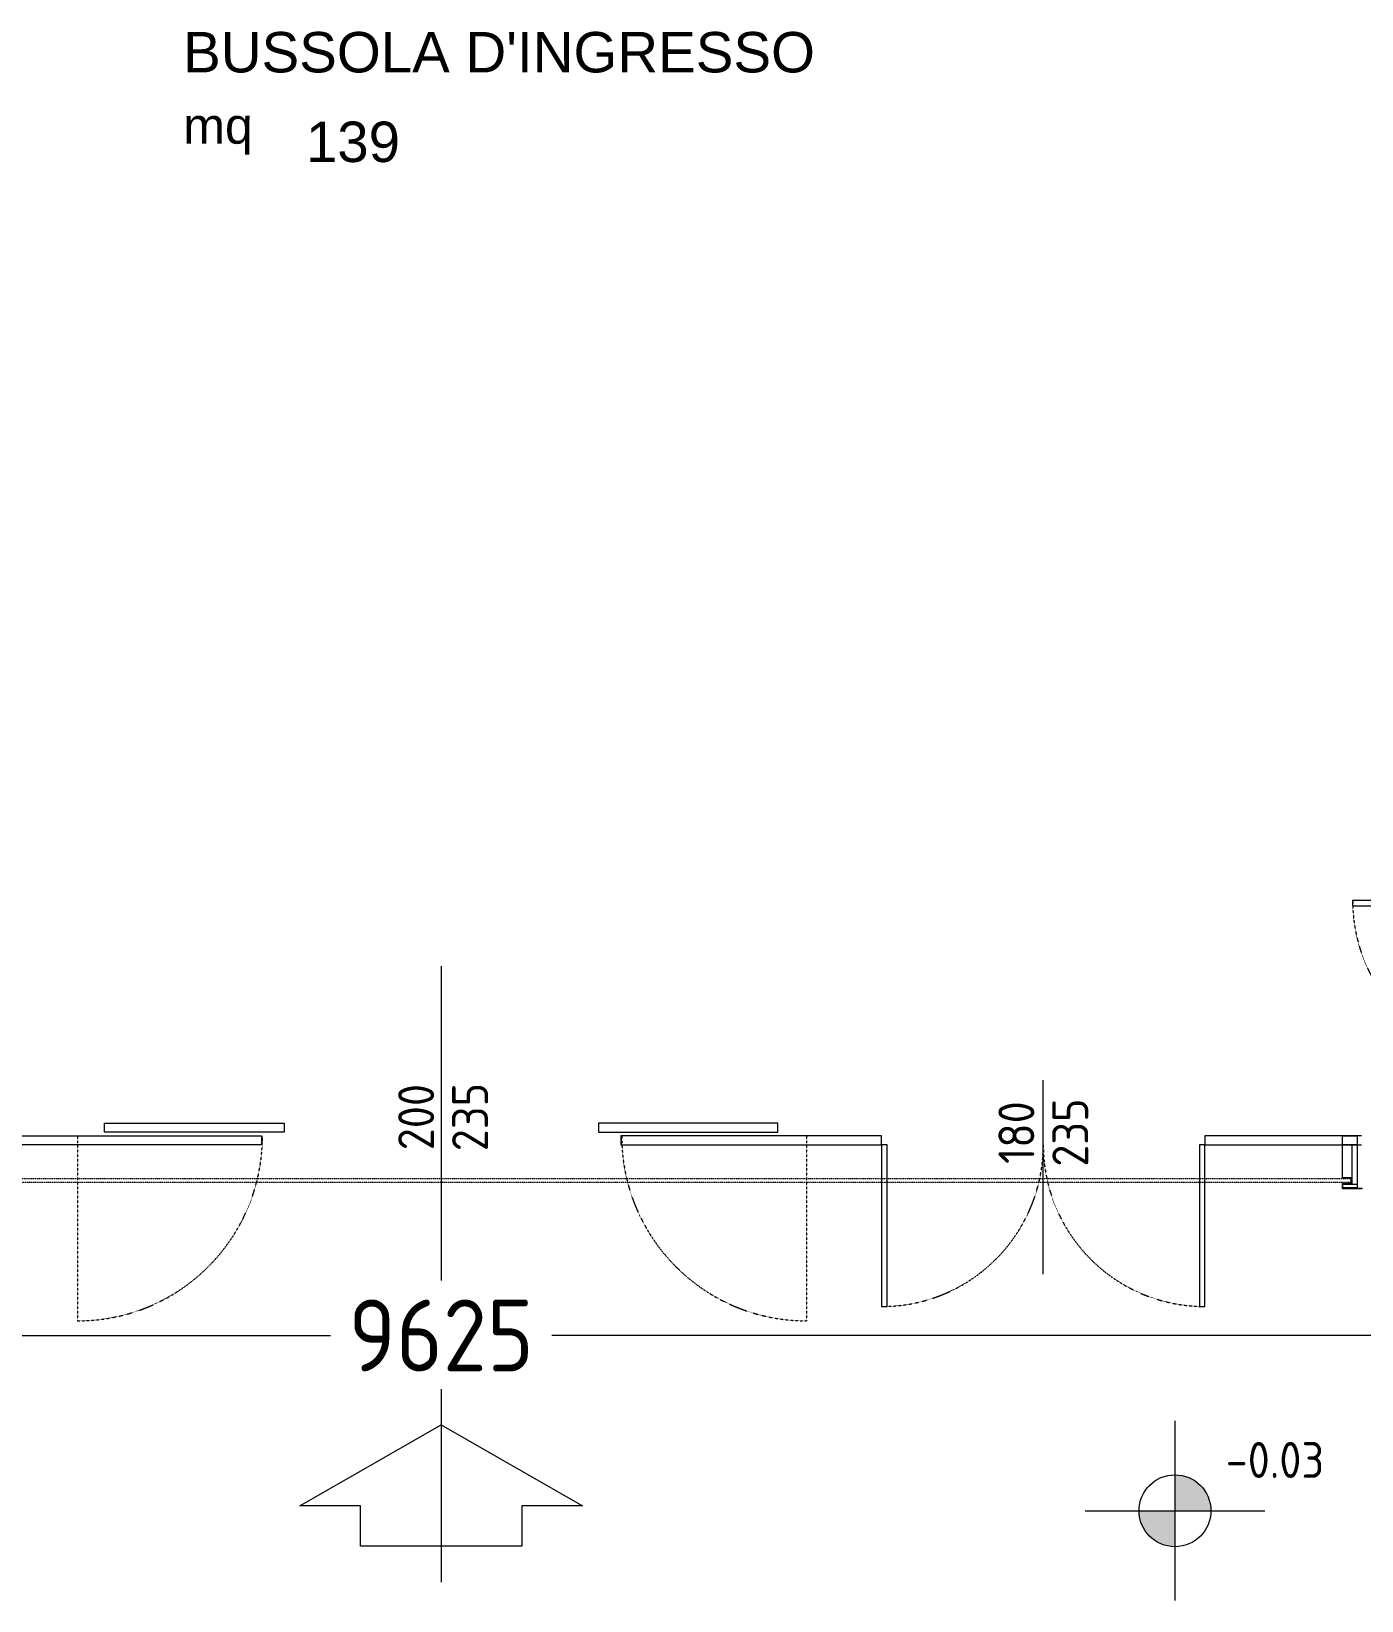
# Model space of a CAD drawing. Header units: millimetres. Extents: x 153 to 11230, y 154 to 10357.
# Drawn here: x 5348 to 6088, y 176 to 1049 of the extents above; entities that cross this region are included whole.
import ezdxf
from ezdxf.enums import TextEntityAlignment as Align

# ---------------------------------------------------------------- set-up
doc = ezdxf.new("R2010")
doc.units = ezdxf.units.MM
for name, pattern in [('HIDDEN', [9.525, 6.35, -3.175]), ('HIDDEN2', [0.175, 0.125, -0.05]), ('HIDDEN4', [0.125, 0.025, -0.1])]:
    doc.linetypes.add(name, pattern=pattern)
doc.layers.get('Defpoints').update_dxf_attribs({"lineweight": 0})
for name, color, linetype, lineweight in [('439_TESTI_SERRAMENTI_001-AM_0', 11, 'Continuous', 0), ('440_SIMBOLI_001-AM_0', 31, 'Continuous', 0), ('441_SERRAMENTI_001-AM_0', 1, 'Continuous', 0), ('445_QUOTE_ALTIMETRICHE_001-AM_0', 2, 'Continuous', 0), ('471_TESTI_POLIGONI_001-AM_0', 221, 'Continuous', 0), ('AM_0', 7, 'Continuous', 50)]:
    doc.layers.add(name, color=color, linetype=linetype, lineweight=lineweight)
doc.styles.add('AREA', font='arial.ttf')
doc.styles.get("Standard").update_dxf_attribs({"font": 'isocp.shx'})
doc.dimstyles.new('QUOTE 100', dxfattribs={"dimtxt": 20, "dimasz": 10, "dimexe": 20, "dimexo": 50, "dimgap": 10, "dimtad": 0, "dimlfac": 0.01, "dimzin": 1, "dimtxsty": 'Standard', "dimblk": 'ARCHTICK', "dimcen": 10, "dimclrd": 256, "dimclre": 256, "dimclrt": 256, "dimadec": 0, "dimazin": 0, "dimtfac": 1, "dimtofl": 0, "dimtmove": 1, "dimatfit": 3, "dimfxl": 1, "dimtolj": 1, "dimtzin": 0, "dimlwd": -1, "dimlwe": -1, "dimarcsym": 0})

# ---------------------------------------------------------------- blocks, each defined once
blk = doc.blocks.new('quota_alti_H20')
h = blk.add_hatch(color=256)
h.paths.add_polyline_path([(20, 0, 0.414214), (0, 20), (0, 0)])
h.paths.add_polyline_path([(-20, 0, 0.414214), (0, -20), (0, 0)])
for p, q in [((0, 50), (0, -50)), ((-50, 0), (50, 0))]:
    blk.add_line(p, q)
blk.add_circle((0, 0), 20)
blk.add_attdef('0.00', text='', height=20).set_placement((28.28, 28.28), align=Align.MIDDLE_LEFT)
blk = doc.blocks.new('_ArchTick')
at = {"layer": 'AM_0', "color": 0, "const_width": 0.15}
blk.add_lwpolyline([(-0.5, -0.5), (0.5, 0.5)], dxfattribs=at)
blk = doc.blocks.new('*D108')
at = {"layer": '445_QUOTE_ALTIMETRICHE_001-AM_0', "transparency": 16777216}
for p, q in [((763.32, 388.55), (763.32, 303.1)), ((10388.32, 388.55), (10388.32, 303.1)), ((763.32, 323.1), (5514.16, 323.1)), ((10388.32, 323.1), (5637.47, 323.1))]:
    blk.add_line(p, q, dxfattribs=at)
at = {"layer": 'Defpoints', "color": 0, "transparency": 16777216}
for p in [(763.32, 438.55), (10388.32, 438.55), (763.32, 323.1)]:
    blk.add_point(p, dxfattribs=at)
at = {"layer": '445_QUOTE_ALTIMETRICHE_001-AM_0', "transparency": 16777216, "xscale": 10, "yscale": 10, "zscale": 10, "rotation": 180}
blk.add_blockref('_ArchTick', (763.32, 323.1), dxfattribs=at)
at = {"layer": '445_QUOTE_ALTIMETRICHE_001-AM_0', "transparency": 16777216, "xscale": 10, "yscale": 10, "zscale": 10}
blk.add_blockref('_ArchTick', (10388.32, 323.1), dxfattribs=at)
at = {"layer": '445_QUOTE_ALTIMETRICHE_001-AM_0', "transparency": 16777216, "insert": (5575.82, 323.1), "char_height": 40, "attachment_point": 5}
blk.add_mtext('\\A1;9625', dxfattribs=at)
blk = doc.blocks.new('P_180')
blk.add_line((90, 72), (90, -36))
for points in [[(0, 0), (3, 0), (3, 90), (0, 90)], [(177, 0), (180, 0), (180, 90), (177, 90)]]:
    blk.add_lwpolyline(points, close=True)
at = {"linetype": 'HIDDEN4'}
for centre, start, end in [((0, 0), 0, 90), ((180, 0), 90, 180)]:
    blk.add_arc(centre, 90, start, end, dxfattribs=at)
blk = doc.blocks.new('Etichetta_porte-H20')
for p in [(-15, 0), (15, 0)]:
    blk.add_attdef('000', text='', height=20, rotation=90).set_placement(p, align=Align.MIDDLE)
blk = doc.blocks.new('freccia_02')
blk.add_line((0, -20), (0, -73.7))
at = {"linetype": 'Continuous'}
blk.add_lwpolyline([(22.49, -63.7), (22.49, -52.45), (39.36, -52.45), (0, -30), (-39.36, -52.45), (-22.49, -52.45), (-22.49, -63.7)], close=True, dxfattribs=at)
blk = doc.blocks.new('SUP-LOC')
at = {"style": 'AREA'}
blk.add_text('mq', height=20, dxfattribs=at).set_placement((7.7, -17.39))
for tag, p in [('NAME_LOC', (7.7, 22.28)), ('AREA_AREA', (62.93, -17.39))]:
    blk.add_attdef(tag, p, '', height=20, dxfattribs=at)

msp = doc.modelspace()

# ---------------------------------------------------------------- linework, layer by layer
at = {"layer": '441_SERRAMENTI_001-AM_0'}
for p, q in [((5575.815, 528.708), (5575.815, 353.708)), ((6082.814, 429.208), (6082.814, 407.247)), ((6085.814, 429.208), (6085.814, 407.247))]:
    msp.add_line(p, q, dxfattribs=at)
at = {"layer": '441_SERRAMENTI_001-AM_0', "linetype": 'Continuous'}
for p, q in [((5388.315, 441.208), (5488.315, 441.208)), ((5388.315, 436.208), (5388.315, 441.208)), ((5488.315, 441.208), (5488.315, 436.208)), ((5763.315, 441.208), (5663.315, 441.208)), ((5663.315, 441.208), (5663.315, 436.208)), ((5763.315, 436.208), (5763.315, 441.208)), ((5330.575, 434.208), (5475.815, 434.208)), ((5475.815, 429.208), (5330.575, 429.208)), ((5488.315, 436.208), (5388.315, 436.208)), ((5475.815, 434.208), (5475.815, 429.208)), ((5663.315, 436.208), (5763.315, 436.208)), ((5821.055, 434.208), (5675.815, 434.208)), ((5675.815, 434.208), (5675.815, 429.208)), ((5675.815, 429.208), (5821.055, 429.208)), ((5821.055, 429.208), (5821.055, 434.208)), ((6001.055, 434.208), (6001.055, 429.208)), ((6088.315, 434.208), (6001.055, 434.208)), ((6001.055, 429.208), (6088.315, 429.208))]:
    msp.add_line(p, q, dxfattribs=at)
at = {"layer": '441_SERRAMENTI_001-AM_0', "linetype": 'HIDDEN4'}
for p, q in [((5373.293, 434.208), (5373.293, 331.208)), ((5779.293, 434.208), (5779.293, 331.208))]:
    msp.add_line(p, q, dxfattribs=at)
at = {"layer": '441_SERRAMENTI_001-AM_0', "linetype": 'HIDDEN2'}
for p, q in [((5069.138, 410.39), (6082.493, 410.39)), ((6082.493, 408.208), (5069.138, 408.208))]:
    msp.add_line(p, q, dxfattribs=at)
at = {"layer": '441_SERRAMENTI_001-AM_0'}
for points in [[(6173.316, 565.208), (6083.316, 565.205), (6083.317, 562.205), (6173.316, 562.208)], [(6085.814, 434.208), (6085.814, 429.208), (6077.728, 429.208), (6077.728, 434.208)], [(6085.814, 407.247), (6085.814, 405.247), (6077.814, 405.247), (6077.814, 407.247)]]:
    msp.add_lwpolyline(points, close=True, dxfattribs=at)
for points in [[(6082.493, 408.146), (6082.493, 410.825), (6077.728, 410.825), (6077.728, 428.825), (6077.728, 429.208), (6077.728, 434.208)], [(6085.883, 408.008), (6085.883, 405.008), (6088.433, 405.008), (6088.433, 404.708), (6077.733, 404.708), (6077.733, 407.708), (6082.733, 407.708), (6082.733, 410.708)]]:
    msp.add_lwpolyline(points, dxfattribs=at)
at = {"layer": '441_SERRAMENTI_001-AM_0', "linetype": 'HIDDEN4'}
for centre, radius, start, end in [((6173.316, 565.208), 90, 180, 270.065049), ((5373.293, 434.208), 103, 270, 0), ((5779.293, 434.208), 103, 180, 270)]:
    msp.add_arc(centre, radius, start, end, dxfattribs=at)

# ---------------------------------------------------------------- block references
at = {"layer": '439_TESTI_SERRAMENTI_001-AM_0'}
ref = msp.add_blockref('Etichetta_porte-H20', (5576.85, 444.614), dxfattribs=at)
ref.add_attrib('000', '200', dxfattribs={"layer": '0', "height": 20, "rotation": 90}).set_placement((5561.85, 444.614), align=Align.MIDDLE)
ref.add_attrib('000', '235', dxfattribs={"layer": '0', "height": 20, "rotation": 90}).set_placement((5591.85, 444.614), align=Align.MIDDLE)
ref = msp.add_blockref('Etichetta_porte-H20', (5911.055, 436.023), dxfattribs=at)
ref.add_attrib('000', '180', dxfattribs={"layer": '0', "height": 20, "rotation": 90}).set_placement((5896.055, 436.023), align=Align.MIDDLE)
ref.add_attrib('000', '235', dxfattribs={"layer": '0', "height": 20, "rotation": 90}).set_placement((5926.055, 436.023), align=Align.MIDDLE)
at = {"layer": '440_SIMBOLI_001-AM_0', "xscale": -2, "yscale": 2, "zscale": 2, "rotation": 359.9999999999992}
msp.add_blockref('freccia_02', (5575.816, 333.261), dxfattribs=at)
at = {"layer": '441_SERRAMENTI_001-AM_0', "linetype": 'HIDDEN4', "rotation": 180}
msp.add_blockref('P_180', (6001.055, 429.208), dxfattribs=at)
at = {"layer": '445_QUOTE_ALTIMETRICHE_001-AM_0'}
msp.add_blockref('quota_alti_H20', (5984.376, 225.518), dxfattribs=at).add_auto_attribs({'0.00': '-0.03'})
at = {"layer": '471_TESTI_POLIGONI_001-AM_0', "linetype": 'HIDDEN'}
ref = msp.add_blockref('SUP-LOC', (5424.424, 1003.779), dxfattribs=at)
ref.add_attrib('NAME_LOC', "BUSSOLA D'INGRESSO", (5432.123, 1026.055), dxfattribs={"layer": '0', "height": 22.5, "style": 'AREA'})
ref.add_attrib('AREA_AREA', '139', (5500.455, 976.181), dxfattribs={"layer": '0', "height": 22.5, "style": 'AREA'})

# ---------------------------------------------------------------- dimensions: what is measured, and where the dimension line sits
at = {"layer": '445_QUOTE_ALTIMETRICHE_001-AM_0'}
dim = msp.add_linear_dim(base=(763.315, 323.105), p1=(10388.315, 438.555), p2=(763.315, 438.555), text='9625', dimstyle='QUOTE 100', override={"dimtxt": 40, "dimlunit": 2, "dimarcsym": 1}, dxfattribs=at)
dim.commit()
dim.dimension.update_dxf_attribs({"geometry": '*D108', "text_midpoint": (5575.815, 323.105)})

doc.saveas('drawing.dxf')
